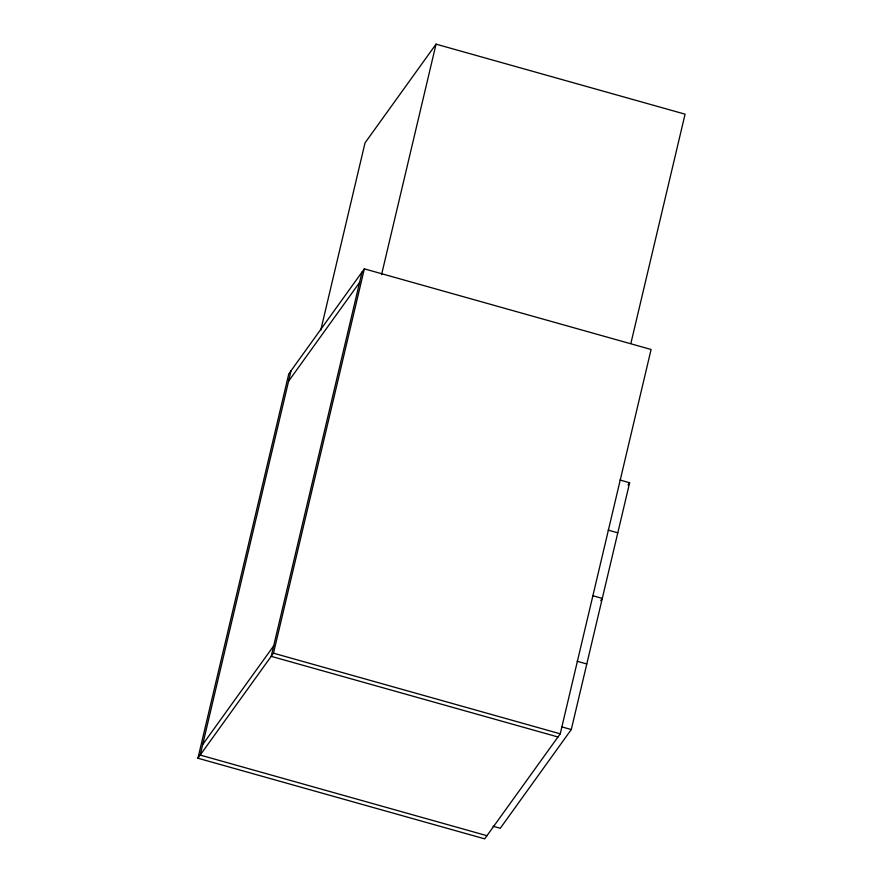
<?xml version="1.0" encoding="UTF-8"?>
<svg xmlns="http://www.w3.org/2000/svg" width="883" height="883" viewBox="0 0 883 883"><rect width="100%" height="100%" fill="white"/><g stroke="black" fill="none" stroke-linecap="round" stroke-linejoin="round"><path stroke-width="1.32" d="M197.924 758.221L288.785 373.884L364.337 268.851L651.091 349.48L560.241 733.817L484.679 838.85L197.924 758.221L273.476 653.188L364.337 268.851M291.048 370.728L200.198 755.064L486.952 835.693M320.684 330.474L365.032 142.869L436.047 44.15L685.076 114.172L630.904 343.31M362.063 271.997L271.213 656.345L557.968 736.974M381.566 274.624L436.047 44.15M493.045 826.234L500.275 828.276L571.29 729.546L629.634 482.736L619.998 480.021M288.575 381.202L359.591 282.472M202.671 744.59L273.686 645.87M628.045 484.955L629.634 482.736M600.694 600.617L602.294 598.398L592.648 595.683M608.155 530.109L617.791 532.824M577.151 661.268L586.798 663.972M561.654 726.841L571.29 729.546M273.476 653.188L560.241 733.817"/></g></svg>
